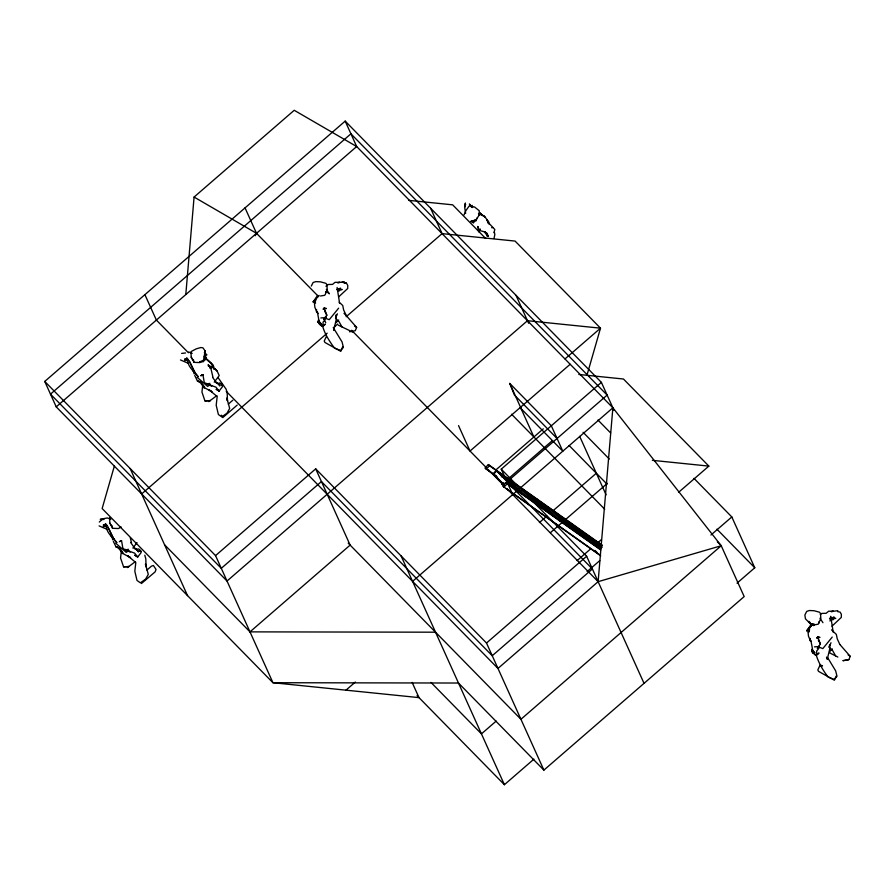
<?xml version="1.0" encoding="UTF-8"?>
<svg xmlns="http://www.w3.org/2000/svg" width="895" height="895" viewBox="0 0 895 895"><rect width="100%" height="100%" fill="white"/><g stroke="black" fill="none" stroke-linecap="round" stroke-linejoin="round"><path stroke-width="1.34" d="M203.736 360.305L205.503 359.689L206.186 357.911L205.324 355.986L206.902 354.823L204.384 352.518L205.033 354.487L204.049 357.351L205.134 350.941L202.93 347.831L200.849 347.528L196.24 348.849L191.015 351.601L191.194 357.139L194.26 362.374L199.853 362.576L203.545 360.562L205.335 357.351L205.302 354.118L205.279 357.474L205.347 354.666L203.545 360.562L199.753 361.725L203.489 361.58L205.783 357.687L203.378 359.857M205.033 354.879L205.134 350.941M829.81 645.071L829.676 649.188L827.249 659.358L826.488 657.087M316.561 309.558L316.427 311.796L318.351 313.563M810.02 640.686L810.165 638.459M465.131 206.544L465.355 203.008L464.807 208.211L465.646 213.379M333.645 330.468L336.072 320.287L336.263 314.805L335.547 318.284L337.393 313.832M185.813 294.421L194.081 197.057L294.22 110.286L356.669 146.534L612.874 407.807L721.225 545.737L744.181 596.573L543.891 770.125L458.486 683.03L272.941 682.717L102.142 508.539L114.359 466.071M809.337 630.774L809.539 628.648L808.386 631.982M121.295 551.432L120.568 558.044L123.577 566.848L128.981 566.535L123.577 566.848M813.924 623.804L813.689 625.639L813.421 624.453M835.55 655.834L832.742 650.754L829.162 647.163L829.62 644.859M476.733 218.201L476.207 220.718L471.978 222.486M493.984 238.517L494.845 234.591L494.353 232.085M210.269 367.42L210.023 368.404L211.925 367.532L208.054 364.813L210.705 367.644L212.898 377.019M325.545 292.743L325.869 291.457M493.984 232.655L494.823 229.489L489.129 223.47L486.992 219.924L488.066 222.877L488.58 221.759L484.363 216.131L481.241 214.722M586.941 375.285L600.5 328.174L515.095 241.079L442.074 233.629L346.141 316.752M314.783 303.092L315.935 299.758M488.066 222.877L488.401 221.96M819.149 621.645L818.545 623.222L818.981 622.517M464.829 206.6L465.657 204.485M836.198 676.128L834.386 680.222L818.545 671.362L817.817 669.885L819.999 665.343L821.666 665.578M829.15 647.186L830.985 642.733M479.698 230.183L480.201 228.986L478.713 231.827L477.863 226.469L479.194 230.451L483.77 231.592L486.511 234.098L485.157 231.939M464.035 214.923L465.825 210.705L469.193 206.007L474.607 207.025L479.328 210.817L478.803 215.661L476.039 219.89L470.725 221.457L476.039 219.89M346.689 316.08L356.646 327.458L355.225 330.736L349.509 331.776M848.829 659.637L843.101 660.667L848.829 659.637L850.25 656.359L840.282 644.971M326.395 336.442L324.225 340.995L324.941 342.472L340.794 351.321L342.595 346.969M311.281 286.098L313.116 282.496L315.756 281.623L320.432 281.835L325.836 283.301L326.921 284.61L327.223 289.622L325.254 294.544L324.639 295.316L320.466 295.988M473.354 223.045L474.686 220.506M255.153 235.743L256.518 233.315L245.04 207.886M812.045 649.211L812.022 651.896L815.502 655.062L816.464 655.397L818.97 652.981L817.236 654.491M829.945 621.018L831.052 619.15M831.97 626.209L841.322 617.382L841.356 614.272L840.069 612.068L837.698 611.654M319.135 295.395L313.138 301.917L317.635 295.406M811.877 625.225L806.742 630.818L811.239 624.307M214.252 382.165L219.219 375.564L217.138 371.089L214.599 368.416M132.874 548.109L137.013 542.616M338.623 308.182L329.248 319.683L324.561 317.96M832.227 637.083L822.841 648.584L818.153 646.861M237.197 405.099L222.788 417.596L221.378 415.19M324.113 308.193L326.373 308.54L323.912 308.272L323.151 309.323L324.158 308.081L326.832 315.253L324.74 317.725L320.846 317.949M817.717 637.083L819.965 637.441L817.515 637.162L816.755 638.224L817.75 636.971L820.435 644.154L818.343 646.626L814.45 646.839M313.138 301.917L316.752 297.744M806.742 630.818L812.727 624.296M602.335 545.256L488.368 464.55L484.967 468.085L497.542 477.359M486.142 469.293L489.543 465.747L601.999 545.391M501.334 476.822L502.889 475.2L519.38 492.015M581.437 533.554L583.003 531.932L600.042 549.138L506.055 482.539L502.654 486.086L600.713 555.885M503.829 487.283L507.23 483.736L600.69 549.922M514.692 486.276L516.247 484.654M521.36 491.008L522.915 489.386L539.405 506.201M534.718 500.462L536.273 498.839L552.786 515.632M541.385 505.194L542.941 503.572L559.99 520.778M548.064 509.915L549.619 508.293L566.669 525.499M561.411 519.368L562.966 517.746L579.457 534.561M568.09 524.101L569.645 522.479L586.135 539.293M588.116 538.287L589.671 536.664L601.317 548.534M594.795 543.008L596.35 541.385L602.167 547.326M335.972 322.793L338.702 319.996M832.305 648.886L829.575 651.683L829.945 653.026L837.854 657.053M338.601 296.939L347.73 288.492L347.752 285.371L346.466 283.167L344.094 282.753M99.3 522.065L102.008 519.659M323.632 325.59L325.366 324.091L322.86 326.496L321.898 326.16L317.971 321.92L318.43 319.862L319.246 321.305M565.025 358.906L600.5 328.174L527.468 320.712L227.028 581.034L56.228 406.856L44.75 381.438L345.19 121.116L601.395 382.389L614.015 410.346M56.228 406.856L356.669 146.534L345.19 121.116M141.623 493.95L327.167 333.186M333.488 327.704L337.706 324.057M412.114 682.37L418.994 697.619L272.941 682.717L215.55 555.616L315.7 468.846L486.5 643.024L543.891 770.125M164.579 544.786L249.985 631.87L350.135 545.1L315.7 468.846M570.171 364.265L470.02 451.035L458.542 425.617M495.942 469.864L543.276 428.85M512.723 494.577L501.245 469.159L601.395 382.389M501.692 484.508L503.807 482.685M508.024 479.026L552.293 440.664M412.573 581.347L612.874 407.807L598.128 581.672L497.978 668.442L226.245 391.339M345.962 690.168L355.36 682.035M539.405 522.557L546.789 516.169M553.11 510.687L596.338 473.231M550.436 532.637L607.358 483.311M577.118 560.617L590.823 548.736M597.155 543.254L601.373 539.607M486.5 643.024L586.65 556.254L501.245 469.159M587.098 571.603L599.751 560.639M678.6 492.317L708.851 466.105L623.457 379.01L578.83 374.457M496.199 721.079L481.443 733.866L430.976 682.415M710.943 535.02L731.808 516.941L693.961 478.344M717.342 541.777L721.225 545.737L520.935 719.278L348.189 543.12M417.059 695.639L504.4 784.714L533.912 759.139M737.032 583.148L754.765 567.777L731.808 516.941M228.281 404.137L232.834 400.21M146.903 570.093L151.456 566.166L153.403 565.483L156.043 569.455L155.115 571.883L141.41 583.54M325.937 286.299L328.197 284.498L332.56 284.397L335.043 282.317L339.831 282.317L337.65 282.742L344.217 281.746L341.901 282.428M820.29 614.596L821.789 613.399L826.163 613.299L828.647 611.218L833.424 611.218L831.242 611.632L837.821 610.647M208.792 401.62L216.825 395.635M127.414 567.575L135.447 561.59M209.81 384.984L207.595 386.394L197.113 377.287M128.444 550.928L126.217 552.338L115.735 543.231M121.239 527.021L118.476 528.52L112.882 528.33L109.828 523.083L109.637 517.545M181.64 353.391L185.511 352.966M203.266 374.804L200.726 375.732L201.957 375.341M336.71 289.555L340.637 288.279L337.202 289.219M119.348 541.688L120.579 541.285M721.225 545.737L598.128 581.672L506.906 488.636M829.665 618.434L834.241 617.17L830.314 618.456L830.717 616.342L832.954 630.617M491.679 227.733L492.731 227.52M209.9 383.373L206.286 384.056L204.194 382.087L203.12 375.844L201.755 374.882L203.12 374.882M128.522 549.317L124.908 550L122.816 548.031L121.754 541.788L120.377 540.826L121.742 540.826M106.818 525.824L103.283 526.461L106.415 526.249M338.344 290.103L342.17 289.488L337.258 289.79M184.661 360.506L187.793 360.293M832.081 618.613L835.762 618.378L829.553 618.96M204.955 400.893L210.359 400.591L204.955 400.893L201.946 392.088L202.74 385.051L204.317 388.083L200.514 382.78L197.437 381.013L194.707 375.408M249.985 631.87L435.529 632.194M344.049 282.954L346.186 282.954M337.952 290.83L339.507 290.841M831.544 619.72L833.111 619.743L832.529 618.837M186.999 359.197L184.594 359.13L188.23 359.499M106.829 525.175L103.216 525.074L106.852 525.443L105.364 523.564L106.55 526.372L106.236 524.806C105.755 530.735 110.219 535.288 113.922 539.338L111.875 536.094L112.725 539.819M812.66 623.837L810.333 623.77L805.455 618.848L804.874 614.999L806.719 611.397L809.36 610.524L814.025 610.726L819.44 612.191L820.525 613.511L820.827 618.523L818.243 624.218L814.07 624.878L810.333 623.77L811.754 624.609M103.943 519.492L100.262 519.335L107.322 517.948L110.812 519.313M315.633 302.946L314.391 302.823L314.895 307.399L317.154 312.4L317.322 311.773L319.28 322.345L321.361 324.057L319 321.092M809.237 631.836L807.995 631.725L808.498 636.289L810.747 641.301L810.926 640.663L812.884 651.236L814.965 652.958L813.6 651.426M408.556 200.335L452.657 204.832L485.649 238.484M652.365 460.332L708.851 466.105M221.904 385.208L222.654 385.309L221.199 385.063M140.526 551.152L141.276 551.264L139.821 551.018M201.431 381.908L197.437 381.013L201.241 382.299L205.201 388.117L212.003 391.719L209.061 389.84L217.183 396.552L216.198 405.278L218.38 414.497L221.759 416.88L226.972 413.199L229.668 408.444L226.827 397.995L227.464 400.96L227.218 393.274M120.053 547.852L116.059 546.957L113.329 541.363M212.976 367.543L208.334 365.965L212.238 367.431M188.252 363.292L180.488 359.958M106.874 529.236L99.11 525.902M188.7 352.003L192.19 353.368M352.865 332.146L338.276 325.153M218.414 383.776L215.538 382.344C218.693 381.449 220.114 388.419 219.767 385.107L217.977 383.955L219.454 382.948L221.893 384M137.036 549.72L134.16 548.299C137.315 547.404 138.736 554.374 138.389 551.063L136.611 549.899L138.076 548.892L139.866 549.586L140.101 551.085M479.429 213.245L484.889 216.948L479.776 213.189M194.081 197.057L256.518 233.315L318.631 296.648M472.605 207.36L469.36 204.004L471.732 207.461M130.737 542.448L131.52 542.963L130.323 537.839M848.124 654.894L850.25 656.348M354.532 325.993L356.646 327.458M487.249 469.707L496.367 476.162M506.078 488.502L509.49 490.919M511.772 492.541L599.527 554.687M819.977 618.244L822.964 622.707M326.373 289.342L329.36 293.806L327.771 292.553M812.917 652.891L813.611 653.473L811.575 650.81L815.502 655.062M319.314 323.99L321.898 326.16M206.432 358.996L213.513 365.977M216.512 382.836L212.607 377.377M135.134 548.78L131.229 543.321M205.671 358.392L211.343 363.426L214.028 369.434M206.689 359.152L212.73 364.589L213.771 366.816M831.533 629.845L836.344 634.421L837.261 638.907L839.913 644.601M339.865 302.778L342.74 305.519L343.658 310.017L346.242 315.443M213.424 367.42L217.138 371.089M336.453 319.168L339.138 321.853L341.946 326.932M716.917 529.18L754.765 567.777M597.972 420.046L610.591 432.911M583.081 432.296L609.282 459.012M557.059 438.483L514.356 394.941L509.77 383.407L551.32 425.774L562.798 451.192L520.096 407.65M569.164 445.531L607.011 484.128M511.571 414.228L604.729 509.233M596.909 541.777L601.753 546.722M590.23 537.056L600.903 547.93M570.204 522.87L586.695 539.685M563.526 518.149L580.016 534.964M594.985 550.403L596.931 552.383M556.858 513.417L573.337 530.232M556.298 513.025L572.789 529.84M536.832 499.231L553.311 516.046M523.474 489.778L539.965 506.592M509.568 479.933L526.618 497.139M503.449 475.592L519.939 492.407M513.26 487.685L496.77 470.871L493.66 474.115L504.332 484.989M512.712 487.294L496.222 470.479L493.1 473.723L504.746 485.593M506.055 482.539L507.23 483.736M488.368 464.55L489.543 465.747M351.623 330.3L486.522 467.861M488.457 469.841L503.986 485.672M188.397 352.742L156.379 320.086L144.9 294.668M44.75 381.438L215.55 555.616M344.004 313.295L346.32 315.7M478.456 213.715L479.821 215.248L478.59 213.815M140.067 550.604L141.141 552.562L137.718 557.003L134.888 555.236L137.718 557.003L134.586 553.099L126.128 550.089L130.446 551.835L127.112 551.063L125.087 549.273M218.313 377.947L226.166 389.269L227.185 392.827M810.49 623.11L808.957 621.331L809.237 622.126M812.145 649.815L813.309 651.347M206.465 383.317L208.49 385.118L211.824 385.879L207.506 384.134L215.963 387.155L219.096 391.059L222.519 386.606L221.244 383.631L221.479 385.141M480 212.663L481.902 215.281M832.641 631.232L833.312 632.217M827.64 657.646L835.65 670.836L837.015 676.273L834.229 679.394L828.143 677.079C823.199 670.724 818.701 663.094 816.274 655.274M339.037 302.331L339.72 303.315M333.276 327.626L342.058 341.935L343.411 347.383L340.637 350.493L334.54 348.177C329.55 341.409 324.348 333.622 322.424 325.165M485.09 231.85L487.037 234.937L485.034 231.738M818.925 640.854L818.354 639.891L820.435 644.154M325.332 311.952L324.762 311.001L326.832 315.253M191.194 357.139L192.839 359.98M109.828 523.083L111.472 525.924M486.466 232.89L488.401 236.448L486.466 232.89L487.104 236.258M144.789 555.213L145.807 558.771L146.086 566.904L145.449 563.939L148.29 574.4L145.594 579.143L140.381 582.824L137.002 580.452L134.821 571.223L135.805 562.507L127.694 555.795L130.625 557.663L123.823 554.061L119.863 548.243L116.059 546.957C118.856 546.342 124.741 557.865 121.888 552.014M339.35 301.727L337.113 287.452M324.874 320.835L325.746 322.659M515.99 295.294L528.621 323.263M579.691 436.38L606.094 494.845M509.77 383.407L521.248 408.825M430.596 208.211L442.074 233.629M520.689 407.751L533.89 436.984M586.65 556.254L644.031 683.344M401.094 555.929L504.4 784.714M130.155 468.521L187.536 595.622M186.742 357.62L187.928 360.416L187.614 358.85C187.133 364.78 191.597 369.344 195.289 373.394L193.253 370.138L194.103 373.875M488.58 221.759L488.894 224.052M202.841 360.607L202.975 361.692M472.157 205.402L472.403 207.539M819.417 645.776L818.746 648.416L816.654 651.09L816.687 654.189M325.814 316.886L325.142 319.515L323.05 322.189L323.084 325.299M193.533 359.88L193.644 362.206M112.155 525.824L112.267 528.162M325.847 317.378L323.8 319.325L325.847 317.378M819.451 646.268L817.403 648.226L819.451 646.268M350.929 133.825L50.489 394.147L221.289 568.325L321.439 481.555L492.239 655.733L592.389 568.963L506.984 481.868L607.134 395.098L350.929 133.825M821.185 665.511L819.999 665.343L822.483 665.88L821.185 665.511M219.096 391.059L216.266 389.28L219.096 391.059M530.03 494.633L529.471 494.241L546.521 511.448L530.03 494.633M576.76 527.726L576.201 527.334L593.251 544.54L576.76 527.726M198.119 376.638L192.593 370.027L195.401 373.618L189.292 361.077L195.401 373.618L194.237 371.928L198.119 376.638M116.742 542.583L111.215 535.971L114.023 539.573L107.915 527.032L114.023 539.573L112.859 537.873L116.742 542.583M320.007 324.572L317.971 321.92L320.007 324.572"/></g></svg>
